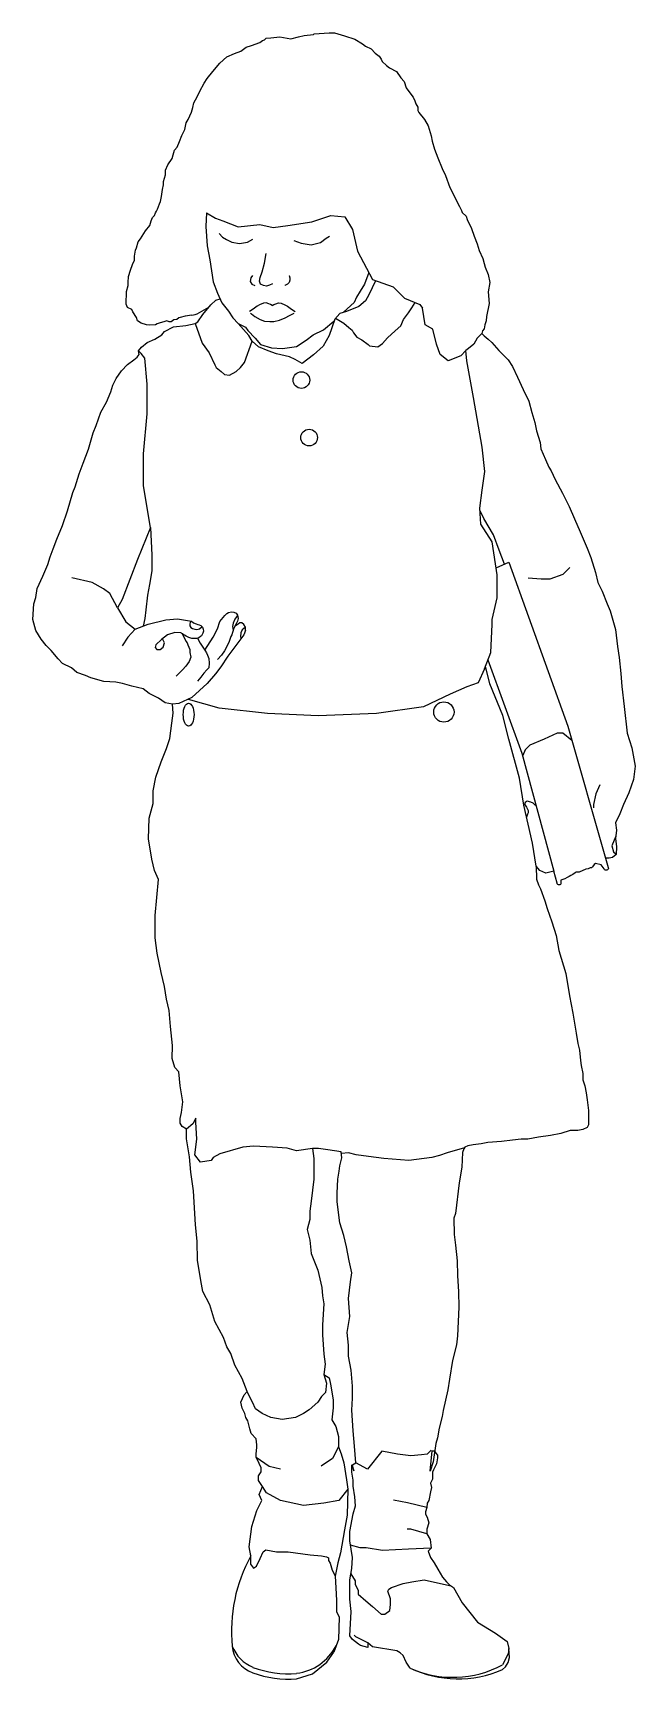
# Model space of a CAD drawing. Extents: x -0.15 to 0.22, y 0 to 1.
import ezdxf

# ---------------------------------------------------------------- set-up
doc = ezdxf.new("R2010")
doc.units = 0
doc.header["$MEASUREMENT"] = 0
doc.layers.get('0').update_dxf_attribs({"linetype": 'CONTINUOUS'})

msp = doc.modelspace()

# ---------------------------------------------------------------- linework, layer by layer
for p, q in [((-0.0476, 0.829), (-0.0427, 0.8348)), ((-0.017, 0.8321), (-0.0192, 0.8308)), ((-0.0145, 0.8339), (-0.017, 0.8321)), ((-0.013, 0.8348), (-0.0145, 0.8339)), ((-0.0106, 0.8358), (-0.013, 0.8348)), ((-0.0091, 0.836), (-0.0106, 0.8358)), ((-0.0074, 0.8355), (-0.0091, 0.836)), ((-0.0063, 0.8349), (-0.0074, 0.8355)), ((-0.0053, 0.8344), (-0.0063, 0.8349)), ((-0.0053, 0.8344), (-0.0043, 0.8349)), ((-0.0043, 0.8349), (-0.0032, 0.8355)), ((-0.0032, 0.8355), (-0.0016, 0.836)), ((-0.0016, 0.836), (0, 0.8358)), ((0, 0.8358), (0.0024, 0.8348)), ((0.0024, 0.8348), (0.0039, 0.8339)), ((0.0039, 0.8339), (0.0064, 0.8321)), ((0.0064, 0.8321), (0.0086, 0.8308)), ((-0.0709, 0.8186), (-0.0654, 0.8215)), ((-0.0654, 0.8215), (-0.0578, 0.8223)), ((-0.0542, 0.8286), (-0.0584, 0.828)), ((-0.0578, 0.8223), (-0.0523, 0.8234)), ((-0.0523, 0.8234), (-0.0505, 0.8245)), ((-0.0505, 0.8245), (-0.0476, 0.829)), ((-0.0476, 0.829), (-0.0476, 0.829)), ((-0.0849, 0.809), (-0.0814, 0.8119)), ((-0.0814, 0.8119), (-0.0767, 0.8139)), ((-0.0767, 0.8139), (-0.0724, 0.8165)), ((-0.0724, 0.8165), (-0.0709, 0.8186)), ((-0.0933, 0.7985), (-0.0895, 0.8014)), ((-0.0895, 0.8014), (-0.0875, 0.8029)), ((-0.0875, 0.8029), (-0.0863, 0.8046)), ((-0.0866, 0.8069), (-0.0849, 0.809)), ((-0.0863, 0.8046), (-0.0866, 0.8069)), ((-0.1003, 0.7901), (-0.0971, 0.7947)), ((-0.0971, 0.7947), (-0.0933, 0.7985)), ((-0.1061, 0.7756), (-0.1035, 0.782)), ((-0.1035, 0.782), (-0.1023, 0.786)), ((-0.1023, 0.786), (-0.1003, 0.7901)), ((-0.1096, 0.7695), (-0.1061, 0.7756)), ((-0.1142, 0.7571), (-0.1125, 0.7614)), ((-0.1125, 0.7614), (-0.1096, 0.7695)), ((-0.1171, 0.7472), (-0.1142, 0.7571)), ((-0.1203, 0.7385), (-0.1171, 0.7472)), ((-0.1253, 0.7242), (-0.1227, 0.7321)), ((-0.1227, 0.7321), (-0.1203, 0.7385)), ((-0.1299, 0.7097), (-0.1267, 0.7208)), ((-0.1267, 0.7208), (-0.1253, 0.7242)), ((-0.1364, 0.6924), (-0.1329, 0.7008)), ((-0.1329, 0.7008), (-0.1299, 0.7097)), ((-0.1387, 0.6866), (-0.1364, 0.6924)), ((-0.0793, 0.6995), (-0.0872, 0.6801)), ((-0.1419, 0.677), (-0.1405, 0.6817)), ((-0.1405, 0.6817), (-0.1387, 0.6866)), ((-0.1448, 0.67), (-0.1419, 0.677)), ((-0.0872, 0.6801), (-0.0966, 0.6557)), ((-0.1492, 0.657), (-0.1483, 0.6625)), ((-0.1483, 0.6625), (-0.1448, 0.67)), ((-0.1509, 0.6436), (-0.1504, 0.6532)), ((-0.1504, 0.6532), (-0.1492, 0.657)), ((-0.0966, 0.6557), (-0.0995, 0.6507)), ((-0.0995, 0.6507), (-0.0944, 0.6421)), ((-0.1492, 0.6369), (-0.1509, 0.6436)), ((-0.0944, 0.6421), (-0.0887, 0.6378)), ((-0.0887, 0.6378), (-0.0808, 0.6407)), ((-0.0808, 0.6407), (-0.07, 0.6435)), ((-0.07, 0.6435), (-0.063, 0.6441)), ((-0.063, 0.6441), (-0.0557, 0.6427)), ((-0.0386, 0.638), (-0.0372, 0.6424)), ((-0.0372, 0.6424), (-0.0342, 0.6461)), ((-0.146, 0.6317), (-0.1492, 0.6369)), ((-0.1428, 0.6279), (-0.146, 0.6317)), ((-0.0726, 0.6315), (-0.0761, 0.6282)), ((-0.0691, 0.6342), (-0.0726, 0.6315)), ((-0.0708, 0.6295), (-0.072, 0.6319)), ((-0.0646, 0.6357), (-0.0691, 0.6342)), ((-0.0609, 0.6355), (-0.0646, 0.6357)), ((-0.0509, 0.6322), (-0.0492, 0.6292)), ((-0.0463, 0.6249), (-0.0413, 0.6328)), ((-0.0413, 0.6328), (-0.0386, 0.638)), ((-0.0226, 0.6342), (-0.0324, 0.6214)), ((-0.0217, 0.637), (-0.0226, 0.6342)), ((-0.1399, 0.6247), (-0.1428, 0.6279)), ((-0.1355, 0.6198), (-0.1399, 0.6247)), ((-0.0761, 0.6282), (-0.0765, 0.6266)), ((-0.0765, 0.6266), (-0.0756, 0.6253)), ((-0.0756, 0.6253), (-0.0736, 0.6253)), ((-0.0736, 0.6253), (-0.0716, 0.6268)), ((-0.0716, 0.6268), (-0.0708, 0.6295)), ((-0.0492, 0.6292), (-0.0463, 0.6249)), ((-0.0324, 0.6214), (-0.0367, 0.6149)), ((-0.1329, 0.6169), (-0.1355, 0.6198)), ((-0.1274, 0.6143), (-0.1329, 0.6169)), ((-0.1242, 0.6114), (-0.1274, 0.6143)), ((-0.1189, 0.6096), (-0.1242, 0.6114)), ((-0.0398, 0.6105), (-0.0449, 0.6048)), ((-0.0367, 0.6149), (-0.0398, 0.6105)), ((-0.1157, 0.6082), (-0.1189, 0.6096)), ((-0.1077, 0.6059), (-0.1157, 0.6082)), ((-0.1004, 0.6055), (-0.1077, 0.6059)), ((-0.0964, 0.6047), (-0.1004, 0.6055)), ((-0.0907, 0.6031), (-0.0964, 0.6047)), ((-0.0838, 0.6015), (-0.0907, 0.6031)), ((-0.0802, 0.5987), (-0.0838, 0.6015)), ((-0.0449, 0.6048), (-0.0542, 0.5962)), ((-0.0745, 0.5958), (-0.0802, 0.5987)), ((-0.0705, 0.593), (-0.0745, 0.5958)), ((-0.0661, 0.5922), (-0.0705, 0.593)), ((-0.0621, 0.5926), (-0.0661, 0.5922)), ((-0.0657, 0.5867), (-0.0661, 0.5922)), ((-0.0542, 0.5962), (-0.0621, 0.5926)), ((-0.0677, 0.5713), (-0.0665, 0.5806)), ((-0.0665, 0.5806), (-0.0657, 0.5867)), ((-0.0697, 0.5653), (-0.0677, 0.5713)), ((-0.0729, 0.5572), (-0.0697, 0.5653)), ((-0.0762, 0.5479), (-0.0729, 0.5572)), ((-0.0778, 0.5395), (-0.0762, 0.5479)), ((-0.0802, 0.5229), (-0.0778, 0.5318)), ((-0.0778, 0.5318), (-0.0778, 0.5395)), ((-0.0806, 0.5104), (-0.0802, 0.5229)), ((-0.0786, 0.4979), (-0.0806, 0.5104)), ((-0.0769, 0.4912), (-0.0786, 0.4979)), ((-0.0745, 0.4856), (-0.0769, 0.4912)), ((-0.0765, 0.4638), (-0.0745, 0.4856)), ((-0.0765, 0.4501), (-0.0765, 0.4638)), ((-0.0753, 0.4408), (-0.0765, 0.4501)), ((-0.0729, 0.4291), (-0.0753, 0.4408)), ((-0.0709, 0.4206), (-0.0729, 0.4291)), ((-0.0697, 0.413), (-0.0709, 0.4206)), ((-0.0681, 0.4061), (-0.0697, 0.413)), ((-0.0673, 0.3964), (-0.0681, 0.4061)), ((-0.066, 0.3847), (-0.0673, 0.3964)), ((-0.0662, 0.3768), (-0.066, 0.3847)), ((-0.0646, 0.3715), (-0.0662, 0.3768)), ((-0.0622, 0.3687), (-0.0646, 0.3715)), ((-0.0614, 0.3602), (-0.0622, 0.3687)), ((-0.0598, 0.3506), (-0.0614, 0.3602)), ((-0.0606, 0.3441), (-0.0598, 0.3506)), ((-0.0614, 0.3405), (-0.0606, 0.3441)), ((-0.0614, 0.3376), (-0.0614, 0.3405)), ((-0.0602, 0.3356), (-0.0614, 0.3376)), ((-0.0574, 0.334), (-0.0602, 0.3356)), ((-0.0574, 0.328), (-0.0574, 0.334)), ((-0.0557, 0.3171), (-0.0574, 0.328)), ((0.0228, 0.3222), (0.0192, 0.3222)), ((0.0192, 0.3222), (0.02, 0.3161)), ((0.0285, 0.3213), (0.0228, 0.3222)), ((0.0365, 0.3201), (0.0285, 0.3213)), ((0.0369, 0.3165), (0.0365, 0.3201)), ((0.1112, 0.3221), (0.1104, 0.3198)), ((0.1118, 0.323), (0.1112, 0.3221)), ((0.1136, 0.3239), (0.1118, 0.323)), ((0.1168, 0.3244), (0.1136, 0.3239)), ((0.1217, 0.325), (0.1168, 0.3244)), ((0.1258, 0.3259), (0.1217, 0.325)), ((0.1342, 0.3265), (0.1258, 0.3259)), ((0.1409, 0.3273), (0.1342, 0.3265)), ((0.1461, 0.3279), (0.1409, 0.3273)), ((-0.0549, 0.3078), (-0.0557, 0.3171)), ((0.02, 0.3161), (0.02, 0.3036)), ((0.0353, 0.3084), (0.0357, 0.3117)), ((0.0357, 0.3117), (0.0369, 0.3165)), ((0.11, 0.3109), (0.1083, 0.3013)), ((0.1104, 0.3198), (0.11, 0.3109)), ((-0.0533, 0.2965), (-0.0549, 0.3078)), ((0.02, 0.3036), (0.0184, 0.2903)), ((0.0341, 0.2951), (0.0345, 0.3036)), ((0.0345, 0.3036), (0.0353, 0.3084)), ((0.1083, 0.3013), (0.1062, 0.2827)), ((-0.0521, 0.2759), (-0.0533, 0.2965)), ((0.0184, 0.2903), (0.0176, 0.2842)), ((0.0341, 0.2899), (0.0341, 0.2951)), ((0.0176, 0.2842), (0.0176, 0.279)), ((0.0357, 0.277), (0.0341, 0.2899)), ((0.1062, 0.2827), (0.1051, 0.2798)), ((-0.0511, 0.2659), (-0.0521, 0.2759)), ((0.0176, 0.279), (0.0159, 0.2729)), ((0.0159, 0.2729), (0.0176, 0.2665)), ((0.0382, 0.2693), (0.0357, 0.277)), ((0.1051, 0.2798), (0.1053, 0.2699)), ((-0.0507, 0.2542), (-0.0511, 0.2659)), ((0.0176, 0.2665), (0.0184, 0.2584)), ((0.0398, 0.2625), (0.0382, 0.2693)), ((0.0414, 0.254), (0.0398, 0.2625)), ((0.1053, 0.2699), (0.1062, 0.2635)), ((0.1062, 0.2635), (0.1071, 0.254)), ((-0.0483, 0.2397), (-0.0507, 0.2542)), ((0.0184, 0.2584), (0.0224, 0.2483)), ((0.043, 0.2467), (0.0414, 0.254)), ((0.1071, 0.254), (0.1074, 0.245)), ((0.0224, 0.2483), (0.0248, 0.2378)), ((0.041, 0.231), (0.0422, 0.2411)), ((0.0422, 0.2411), (0.043, 0.2467)), ((0.1074, 0.245), (0.1079, 0.2351)), ((-0.0475, 0.2353), (-0.0483, 0.2397)), ((-0.0434, 0.2272), (-0.0475, 0.2353)), ((0.0248, 0.2378), (0.0252, 0.2326)), ((0.0252, 0.2326), (0.026, 0.2279)), ((0.0418, 0.2202), (0.041, 0.231)), ((0.1079, 0.2351), (0.1082, 0.2259)), ((-0.0402, 0.2171), (-0.0434, 0.2272)), ((0.026, 0.2279), (0.0252, 0.215)), ((0.0402, 0.2105), (0.0418, 0.2202)), ((0.1082, 0.2259), (0.1073, 0.2084)), ((-0.0349, 0.2074), (-0.0402, 0.2171)), ((0.0252, 0.215), (0.0252, 0.209)), ((0.041, 0.2028), (0.0402, 0.2105)), ((-0.0329, 0.2018), (-0.0349, 0.2074)), ((-0.0305, 0.1977), (-0.0329, 0.2018)), ((0.0252, 0.209), (0.026, 0.1973)), ((0.041, 0.196), (0.041, 0.2028)), ((0.1068, 0.2029), (0.1044, 0.1933)), ((0.1073, 0.2084), (0.1068, 0.2029)), ((-0.0281, 0.1905), (-0.0305, 0.1977)), ((-0.0236, 0.1824), (-0.0281, 0.1905)), ((0.026, 0.1973), (0.0268, 0.1912)), ((0.0268, 0.1912), (0.026, 0.1848)), ((0.0427, 0.1875), (0.041, 0.196)), ((0.1044, 0.1933), (0.1024, 0.182)), ((-0.0205, 0.1745), (-0.0236, 0.1824)), ((0.026, 0.1848), (0.0292, 0.1828)), ((0.0292, 0.1828), (0.0301, 0.1791)), ((0.0435, 0.1778), (0.0427, 0.1875)), ((0.1024, 0.182), (0.1015, 0.1756)), ((-0.0245, 0.168), (-0.0225, 0.1725)), ((-0.0225, 0.1725), (-0.0205, 0.1745)), ((0.0301, 0.1791), (0.0317, 0.1694)), ((0.0431, 0.1632), (0.0435, 0.1706)), ((0.0435, 0.1706), (0.0435, 0.1778)), ((0.1015, 0.1756), (0.0986, 0.1631)), ((-0.0237, 0.1644), (-0.0245, 0.168)), ((-0.0221, 0.1612), (-0.0237, 0.1644)), ((-0.0213, 0.1588), (-0.0221, 0.1612)), ((0.0317, 0.1646), (0.0309, 0.1573)), ((0.0317, 0.1694), (0.0317, 0.1646)), ((0.0439, 0.1507), (0.0431, 0.1632)), ((0.0986, 0.1631), (0.098, 0.1593)), ((-0.0201, 0.1567), (-0.0213, 0.1588)), ((-0.0189, 0.1519), (-0.0201, 0.1567)), ((-0.0181, 0.1491), (-0.0189, 0.1519)), ((0.0309, 0.1573), (0.0333, 0.1533)), ((0.0333, 0.1533), (0.0349, 0.1473)), ((0.0447, 0.1414), (0.0439, 0.1507)), ((0.0963, 0.1522), (0.0951, 0.1464)), ((0.098, 0.1593), (0.0963, 0.1522)), ((-0.0152, 0.1458), (-0.0181, 0.1491)), ((-0.0148, 0.1422), (-0.0152, 0.1458)), ((-0.0152, 0.1366), (-0.0148, 0.1406)), ((-0.0148, 0.1406), (-0.0148, 0.1422)), ((0.0349, 0.1473), (0.0349, 0.141)), ((0.0349, 0.141), (0.0366, 0.1366)), ((0.0455, 0.1313), (0.0447, 0.1414)), ((0.0942, 0.1429), (0.0925, 0.1319)), ((0.0951, 0.1464), (0.0942, 0.1429)), ((-0.0152, 0.1346), (-0.0152, 0.1366)), ((-0.0132, 0.1309), (-0.0152, 0.1346)), ((-0.012, 0.1281), (-0.0132, 0.1309)), ((0.0366, 0.1366), (0.0382, 0.1313)), ((0.0382, 0.1313), (0.0398, 0.1208)), ((0.0435, 0.1301), (0.0455, 0.1313)), ((0.0442, 0.1263), (0.0435, 0.1301)), ((0.0908, 0.1261), (0.0919, 0.1386)), ((0.0925, 0.1319), (0.0908, 0.1261)), ((0.0919, 0.1386), (0.0931, 0.1386)), ((0.0945, 0.1307), (0.0928, 0.1269)), ((0.0931, 0.1386), (0.0942, 0.1371)), ((0.0942, 0.1371), (0.0951, 0.1359)), ((0.0951, 0.1342), (0.0945, 0.1307)), ((0.0951, 0.1359), (0.0951, 0.1342)), ((-0.0136, 0.1233), (-0.012, 0.1257)), ((-0.0136, 0.1204), (-0.0136, 0.1233)), ((-0.0112, 0.1168), (-0.0136, 0.1204)), ((-0.012, 0.1257), (-0.012, 0.1281)), ((0.0398, 0.1208), (0.0406, 0.1152)), ((0.043, 0.1256), (0.043, 0.13)), ((0.043, 0.13), (0.0442, 0.1263)), ((0.0438, 0.1207), (0.043, 0.1256)), ((0.0438, 0.1171), (0.0438, 0.1207)), ((0.0922, 0.1214), (0.0913, 0.1197)), ((0.0928, 0.1269), (0.0922, 0.1255)), ((0.0922, 0.1255), (0.0922, 0.124)), ((0.0922, 0.124), (0.0922, 0.1232)), ((0.0922, 0.1232), (0.0922, 0.1214)), ((-0.0132, 0.112), (-0.0112, 0.1168)), ((-0.0116, 0.1083), (-0.0132, 0.112)), ((0.0406, 0.1152), (0.0402, 0.0994)), ((0.045, 0.1106), (0.0438, 0.1171)), ((0.0454, 0.105), (0.045, 0.1106)), ((0.091, 0.1136), (0.0899, 0.1084)), ((0.0913, 0.1197), (0.091, 0.1188)), ((0.091, 0.1188), (0.0916, 0.1162)), ((0.0916, 0.1162), (0.091, 0.1136)), ((-0.0177, 0.0926), (-0.0148, 0.1023)), ((-0.0148, 0.1023), (-0.0116, 0.1083)), ((0.0419, 0.0896), (0.0438, 0.1002)), ((0.0438, 0.1002), (0.0454, 0.105)), ((0.0887, 0.1041), (0.0878, 0.1014)), ((0.0878, 0.1014), (0.0878, 0.1)), ((0.089, 0.1067), (0.0887, 0.1041)), ((0.0899, 0.1084), (0.089, 0.1067)), ((-0.0193, 0.0801), (-0.0177, 0.0926)), ((0.0386, 0.0906), (0.0362, 0.0765)), ((0.0402, 0.0994), (0.0386, 0.0906)), ((0.0878, 0.1), (0.089, 0.0982)), ((0.0899, 0.0948), (0.0887, 0.091)), ((0.0887, 0.091), (0.0887, 0.0881)), ((0.089, 0.0982), (0.0899, 0.0948)), ((-0.0184, 0.0747), (-0.0193, 0.0801)), ((0.0419, 0.0839), (0.0419, 0.0896)), ((0.0435, 0.0738), (0.0419, 0.0839)), ((0.0887, 0.0881), (0.0908, 0.0846)), ((0.0908, 0.0846), (0.0913, 0.0794)), ((0.0345, 0.0704), (0.0329, 0.0623)), ((0.0362, 0.0765), (0.0345, 0.0704)), ((0.0431, 0.067), (0.0435, 0.0738)), ((0.0913, 0.0794), (0.0896, 0.0776)), ((0.0896, 0.0776), (0.091, 0.0738)), ((0.091, 0.0738), (0.0931, 0.0704)), ((0.0931, 0.0704), (0.0954, 0.0666)), ((0.0329, 0.0623), (0.0333, 0.0553)), ((0.0419, 0.0601), (0.0431, 0.067)), ((0.0419, 0.0512), (0.0419, 0.0601)), ((0.0954, 0.0666), (0.0983, 0.0617)), ((0.0983, 0.0617), (0.1007, 0.0589)), ((0.0333, 0.0553), (0.0337, 0.0476)), ((0.0419, 0.0484), (0.0419, 0.0512)), ((0.1007, 0.0589), (0.1024, 0.0572)), ((0.1024, 0.0572), (0.105, 0.0554)), ((0.105, 0.0554), (0.1102, 0.0461)), ((0.0337, 0.0476), (0.0337, 0.0408)), ((0.0337, 0.0408), (0.0354, 0.0375)), ((0.0427, 0.0408), (0.0419, 0.0484)), ((0.0419, 0.0262), (0.0427, 0.0408)), ((0.1102, 0.0461), (0.1196, 0.0345)), ((0.0354, 0.0375), (0.035, 0.0238)), ((0.1196, 0.0345), (0.1304, 0.0278)), ((0.035, 0.0238), (0.0321, 0.0162)), ((0.0435, 0.0238), (0.0419, 0.0262)), ((0.0471, 0.021), (0.0435, 0.0238)), ((0.0483, 0.0202), (0.0471, 0.021)), ((0.0528, 0.019), (0.0483, 0.0202)), ((0.0556, 0.0194), (0.0528, 0.0218)), ((0.0528, 0.0218), (0.0528, 0.019)), ((0.0704, 0.017), (0.0556, 0.0194)), ((0.0724, 0.0158), (0.0704, 0.017)), ((0.0744, 0.0141), (0.0724, 0.0158)), ((0.0761, 0.0101), (0.0744, 0.0141)), ((0.0785, 0.0065), (0.0761, 0.0101))]:
    msp.add_line(p, q)
msp.add_lwpolyline([(-0.0584, 0.828), (-0.0613, 0.8271), (-0.0622, 0.8268), (-0.0633, 0.8259), (-0.0651, 0.8256), (-0.0668, 0.8245), (-0.068, 0.8245), (-0.0694, 0.825), (-0.0712, 0.8245), (-0.0735, 0.8239), (-0.0753, 0.8233), (-0.0764, 0.8227), (-0.0799, 0.8224), (-0.0819, 0.8227), (-0.0851, 0.8236), (-0.0872, 0.825), (-0.088, 0.8271), (-0.0901, 0.8306), (-0.0907, 0.832), (-0.0933, 0.8332), (-0.0942, 0.8352), (-0.0939, 0.8428), (-0.093, 0.8465), (-0.093, 0.8483), (-0.0927, 0.8521), (-0.0915, 0.8558), (-0.0904, 0.8593), (-0.0892, 0.8619), (-0.0892, 0.8643), (-0.0886, 0.868), (-0.088, 0.8695), (-0.0868, 0.8731), (-0.0854, 0.8749), (-0.0825, 0.8798), (-0.0798, 0.883), (-0.079, 0.8859), (-0.0781, 0.8879), (-0.0769, 0.8891), (-0.0764, 0.8906), (-0.0758, 0.8917), (-0.0752, 0.8929), (-0.0746, 0.8946), (-0.074, 0.8961), (-0.0734, 0.8975), (-0.0726, 0.9007), (-0.072, 0.9048), (-0.0714, 0.9077), (-0.0714, 0.9097), (-0.0702, 0.9138), (-0.0702, 0.9167), (-0.0688, 0.9199), (-0.0662, 0.9237), (-0.0656, 0.926), (-0.0647, 0.9288), (-0.0632, 0.9306), (-0.0618, 0.9341), (-0.0603, 0.9376), (-0.0586, 0.9413), (-0.0577, 0.9454), (-0.0565, 0.9474), (-0.0545, 0.9518), (-0.0536, 0.9547), (-0.053, 0.9576), (-0.051, 0.9611), (-0.0493, 0.9646), (-0.0467, 0.9695), (-0.0449, 0.9724), (-0.0414, 0.9765), (-0.0373, 0.9817), (-0.033, 0.9855), (-0.0283, 0.9875), (-0.0245, 0.989), (-0.0211, 0.9913), (-0.0179, 0.9924), (-0.0129, 0.9942), (-0.0112, 0.9954), (-0.01, 0.9959), (-0.0091, 0.9968), (-0.0062, 0.9971), (-0.0007, 0.9977), (0.006, 0.9965), (0.0106, 0.9977), (0.0141, 0.9985), (0.0197, 0.9991), (0.0202, 0.9994), (0.0293, 1), (0.0325, 1), (0.0386, 0.9983), (0.045, 0.9962), (0.0496, 0.9933), (0.0514, 0.9919), (0.0549, 0.9904), (0.0572, 0.9878), (0.0598, 0.9858), (0.061, 0.984), (0.0615, 0.9826), (0.0642, 0.9803), (0.0659, 0.9788), (0.0703, 0.9765), (0.0729, 0.9727), (0.0749, 0.9704), (0.0761, 0.9666), (0.0783, 0.9636), (0.0803, 0.961), (0.0815, 0.9587), (0.0821, 0.9569), (0.0832, 0.9549), (0.0832, 0.9529), (0.0838, 0.9517), (0.0873, 0.9474), (0.0896, 0.9436), (0.0914, 0.9375), (0.0919, 0.9343), (0.0934, 0.9294), (0.0954, 0.9241), (0.0981, 0.9177), (0.1001, 0.9134), (0.1027, 0.9061), (0.1085, 0.8946), (0.1097, 0.8922), (0.1103, 0.8908), (0.1126, 0.8887), (0.1132, 0.8867), (0.1158, 0.8812), (0.1175, 0.8766), (0.1193, 0.8719), (0.1205, 0.8678), (0.1228, 0.8629), (0.1236, 0.86), (0.1242, 0.8577), (0.126, 0.8533), (0.1271, 0.8484), (0.126, 0.8426), (0.1266, 0.8356), (0.1251, 0.8278), (0.1248, 0.825), (0.1239, 0.8226), (0.1236, 0.8203), (0.1225, 0.8189), (0.1222, 0.8174), (0.1236, 0.816), (0.126, 0.8139), (0.1283, 0.8119), (0.1326, 0.807), (0.1382, 0.8014), (0.1408, 0.7974), (0.1438, 0.7908), (0.1473, 0.7833), (0.1508, 0.7763), (0.1525, 0.7693), (0.1545, 0.7633), (0.1554, 0.7583), (0.1577, 0.7511), (0.158, 0.7473), (0.1595, 0.7441), (0.1609, 0.7409), (0.163, 0.7362), (0.1644, 0.7339), (0.1668, 0.7287), (0.1712, 0.7204), (0.1729, 0.7172), (0.1753, 0.7123), (0.1785, 0.7047), (0.182, 0.6969), (0.1863, 0.687), (0.1884, 0.6812), (0.1913, 0.6722), (0.1927, 0.6661), (0.1953, 0.6609), (0.1985, 0.6532), (0.2003, 0.6488), (0.2035, 0.6375), (0.2046, 0.6273), (0.2058, 0.6206), (0.2067, 0.6109), (0.2073, 0.603), (0.2087, 0.5908), (0.2105, 0.5746), (0.2134, 0.5656), (0.2154, 0.5545), (0.2145, 0.5464), (0.2116, 0.5383), (0.2084, 0.5313), (0.2061, 0.5255), (0.2035, 0.52), (0.2041, 0.5157), (0.2035, 0.5105), (0.2041, 0.5055), (0.2038, 0.5009), (0.2017, 0.4991), (0.1997, 0.4986), (0.1974, 0.4986), (0.1991, 0.493, -0.985084), (0.1965, 0.4922), (0.1947, 0.4945), (0.1913, 0.4954), (0.1904, 0.4948), (0.1895, 0.4933), (0.1889, 0.4927), (0.1881, 0.4927), (0.1869, 0.4922), (0.1854, 0.4919), (0.1814, 0.4901), (0.1796, 0.4901), (0.179, 0.4896), (0.1776, 0.4887), (0.1764, 0.4881), (0.1753, 0.4875), (0.1741, 0.4869), (0.1726, 0.4861), (0.1709, 0.4855), (0.1703, 0.4852), (0.1703, 0.4835, -1), (0.168, 0.4835), (0.1659, 0.4908), (0.161, 0.4895), (0.1574, 0.4912), (0.1553, 0.4937), (0.1555, 0.4858), (0.1566, 0.4823), (0.1578, 0.48), (0.1604, 0.4727), (0.1619, 0.4681), (0.1648, 0.46), (0.1674, 0.4516), (0.1691, 0.4426), (0.1732, 0.4286), (0.1755, 0.415), (0.1776, 0.4045), (0.1796, 0.3923), (0.1805, 0.3859), (0.1816, 0.3819), (0.1822, 0.3756), (0.1825, 0.3726), (0.1837, 0.3677), (0.1837, 0.3639), (0.1848, 0.3602), (0.1857, 0.3561), (0.1863, 0.3517), (0.1871, 0.3453), (0.1871, 0.3416), (0.1871, 0.339), (0.1871, 0.3366), (0.1863, 0.3349), (0.1837, 0.3337), (0.1805, 0.3331), (0.1758, 0.3331), (0.1703, 0.3314), (0.1639, 0.3302), (0.1566, 0.3291), (0.1502, 0.3279), (0.1461, 0.3279)], format="xyb")
for points in [[(-0.0453, 0.8906), (-0.0458, 0.8824), (-0.045, 0.8706), (-0.0433, 0.8622), (-0.0412, 0.8487), (-0.0386, 0.8419), (-0.0361, 0.836), (-0.0319, 0.831), (-0.0293, 0.8268), (-0.026, 0.8234), (-0.0217, 0.8213), (-0.0201, 0.8192), (-0.0158, 0.8145), (-0.0125, 0.8107), (-0.0057, 0.8086), (0.001, 0.8082), (0.0095, 0.8095), (0.0154, 0.8133), (0.0196, 0.8166), (0.0259, 0.8196), (0.0322, 0.8249)], [(-0.0453, 0.8906), (-0.0399, 0.8875), (-0.0353, 0.8859), (-0.026, 0.8821), (-0.0129, 0.8836), (-0.0048, 0.8817), (-0.0048, 0.8817), (0.0041, 0.8829), (0.0188, 0.8852), (0.0304, 0.889), (0.0389, 0.8883), (0.0435, 0.8805), (0.0466, 0.8674), (0.0557, 0.8501), (0.0683, 0.8458), (0.0752, 0.8389), (0.0845, 0.835), (0.086, 0.8327)], [(-0.0377, 0.8781), (-0.0356, 0.876), (-0.0332, 0.8745), (-0.0299, 0.8728), (-0.0252, 0.872), (-0.0204, 0.8728), (-0.0172, 0.8747)], [(0.0078, 0.8739), (0.0123, 0.8722), (0.0184, 0.8713), (0.024, 0.8726), (0.0274, 0.8753), (0.0295, 0.8766)], [(-0.0052, 0.8476), (-0.0052, 0.8476), (-0.0052, 0.8476), (-0.007, 0.8467), (-0.0089, 0.8462), (-0.0106, 0.8465), (-0.0124, 0.8474), (-0.0131, 0.8492), (-0.0127, 0.8515), (-0.0115, 0.8548), (-0.0101, 0.8602), (-0.0091, 0.866)], [(-0.0173, 0.8527), (-0.0183, 0.8511), (-0.0187, 0.849), (-0.0177, 0.8473), (-0.0159, 0.8465), (-0.0159, 0.8465)], [(0.0049, 0.8526), (0.0049, 0.8526), (0.0049, 0.8526), (0.0049, 0.8526), (0.0053, 0.8513), (0.0053, 0.8497), (0.0049, 0.8484), (0.0039, 0.8473), (0.0023, 0.8466), (0.0023, 0.8466)], [(0.0534, 0.8545), (0.0507, 0.8473), (0.0481, 0.8431), (0.046, 0.8394), (0.0444, 0.8362), (0.038, 0.8303)], [(0.0574, 0.8494), (0.0535, 0.8408), (0.0514, 0.8372), (0.0474, 0.8337), (0.0398, 0.8308), (0.0357, 0.8296), (0.0328, 0.8261), (0.0292, 0.8162), (0.0257, 0.8097), (0.0198, 0.8044), (0.0128, 0.7992), (0.0087, 0.8015), (0.0052, 0.8033), (-0.0027, 0.8051)], [(-0.0542, 0.8286), (-0.0522, 0.8289), (-0.051, 0.8294), (-0.044, 0.8333)], [(-0.0427, 0.8348), (-0.0427, 0.8348), (-0.0427, 0.8348), (-0.0396, 0.8376), (-0.0371, 0.8385)], [(0.0332, 0.8267), (0.0382, 0.8237), (0.0412, 0.8211), (0.0433, 0.8195), (0.0441, 0.8178), (0.0462, 0.8152), (0.0492, 0.8136), (0.053, 0.8106), (0.0538, 0.8098), (0.0589, 0.8093), (0.0618, 0.8114), (0.0648, 0.8148), (0.0694, 0.819), (0.0728, 0.822), (0.0745, 0.8258), (0.0775, 0.83), (0.0796, 0.8329), (0.0817, 0.8362)], [(0.1238, 0.6136), (0.1277, 0.6236), (0.1284, 0.6406), (0.1284, 0.6437), (0.1315, 0.6568), (0.1315, 0.6707), (0.1284, 0.6908), (0.1215, 0.7016), (0.1209, 0.7113), (0.1224, 0.7221), (0.124, 0.7336), (0.1224, 0.7483), (0.117, 0.7784), (0.1131, 0.8008), (0.1124, 0.807), (0.1093, 0.8039), (0.1016, 0.8008), (0.0969, 0.8046), (0.0946, 0.8108), (0.0923, 0.8201), (0.0876, 0.8227), (0.086, 0.8327)], [(-0.0523, 0.8234), (-0.0479, 0.8115), (-0.0437, 0.8056), (-0.0403, 0.7984), (-0.0395, 0.7967), (-0.0365, 0.7942), (-0.0344, 0.7925), (-0.0314, 0.7921), (-0.0272, 0.7942), (-0.0246, 0.7967), (-0.0223, 0.7997), (-0.0175, 0.8127), (-0.0175, 0.8127), (-0.0175, 0.8127)], [(-0.0027, 0.8051), (-0.0078, 0.8068), (-0.0137, 0.8093), (-0.0175, 0.8127), (-0.0196, 0.8161), (-0.026, 0.8234)], [(-0.0186, 0.8298), (-0.0179, 0.8293), (-0.0159, 0.8277), (-0.0127, 0.8259), (-0.0101, 0.8249), (-0.0068, 0.8246), (-0.0043, 0.8246), (-0.001, 0.8255), (0.0025, 0.8269), (0.0051, 0.8283), (0.008, 0.8298)], [(0.1222, 0.8174), (0.1193, 0.8146), (0.1172, 0.8109), (0.114, 0.8083), (0.1124, 0.807)], [(-0.0793, 0.6995), (-0.0836, 0.7249), (-0.0836, 0.7443), (-0.0815, 0.7686), (-0.0815, 0.7866), (-0.0829, 0.8023), (-0.0851, 0.8052), (-0.0866, 0.8069)], [(0.1359, 0.6773), (0.1328, 0.6857), (0.1292, 0.695), (0.1234, 0.705), (0.121, 0.71)], [(-0.0793, 0.6995), (-0.0786, 0.6827), (-0.0786, 0.6732), (-0.08, 0.6648), (-0.0812, 0.6583), (-0.0823, 0.6495), (-0.0829, 0.6443), (-0.0839, 0.6395)], [(0.1309, 0.6751), (0.1385, 0.6785), (0.1744, 0.5788), (0.1974, 0.4986)], [(0.1503, 0.6689), (0.1582, 0.6684), (0.1638, 0.6684), (0.1717, 0.6712), (0.1757, 0.6752)], [(-0.0995, 0.6507), (-0.1041, 0.6594), (-0.108, 0.6622), (-0.1148, 0.6661), (-0.1272, 0.669)], [(-0.0557, 0.6427), (-0.0545, 0.6425), (-0.0533, 0.6416), (-0.0517, 0.6409), (-0.0506, 0.6405), (-0.0497, 0.6403), (-0.0488, 0.64), (-0.0482, 0.6394), (-0.0478, 0.6389), (-0.0473, 0.6378), (-0.0471, 0.6366), (-0.0475, 0.6353), (-0.0484, 0.6337), (-0.049, 0.6332), (-0.05, 0.6324), (-0.0515, 0.632), (-0.0542, 0.6321), (-0.0561, 0.6327), (-0.0576, 0.6334), (-0.0588, 0.6341)], [(-0.0551, 0.6426), (-0.0555, 0.6409), (-0.0554, 0.6397), (-0.0548, 0.6388), (-0.0539, 0.6381), (-0.0525, 0.6377), (-0.0512, 0.6375), (-0.0496, 0.638), (-0.048, 0.6393)], [(-0.0217, 0.637), (-0.0217, 0.6389), (-0.0226, 0.6406), (-0.0238, 0.6416), (-0.0251, 0.6415), (-0.0261, 0.6407), (-0.0272, 0.64), (-0.028, 0.6396), (-0.029, 0.6377), (-0.0299, 0.6343), (-0.0306, 0.6333), (-0.0315, 0.6303), (-0.0329, 0.6272), (-0.0344, 0.6246), (-0.0363, 0.6219), (-0.0387, 0.6193)], [(-0.0342, 0.6461), (-0.0329, 0.6473), (-0.032, 0.6478), (-0.0301, 0.6482), (-0.0287, 0.648), (-0.0273, 0.6475), (-0.0264, 0.6463), (-0.026, 0.6442), (-0.0264, 0.6426), (-0.0272, 0.6409), (-0.028, 0.6396)], [(-0.0264, 0.6461), (-0.028, 0.6439), (-0.0292, 0.6414), (-0.0296, 0.6393), (-0.0292, 0.637)], [(-0.0887, 0.6378), (-0.0932, 0.6328), (-0.0966, 0.6277)], [(-0.0602, 0.6352), (-0.0579, 0.6305), (-0.0571, 0.6295), (-0.0566, 0.6282), (-0.0554, 0.6253), (-0.0554, 0.6235), (-0.0549, 0.6208), (-0.0559, 0.618), (-0.0579, 0.6153), (-0.0599, 0.6131), (-0.0619, 0.6111), (-0.0638, 0.6091)], [(-0.0588, 0.6341), (-0.0592, 0.6343), (-0.0595, 0.6346), (-0.0598, 0.635), (-0.0603, 0.6352), (-0.0606, 0.6354), (-0.0609, 0.6355)], [(-0.0217, 0.6389), (-0.0236, 0.6374), (-0.0245, 0.6356), (-0.0247, 0.6333), (-0.0245, 0.6321)], [(-0.0463, 0.6249), (-0.0454, 0.6233), (-0.0447, 0.622), (-0.0439, 0.62), (-0.0437, 0.6171), (-0.0439, 0.6143), (-0.0452, 0.6131), (-0.0469, 0.6111), (-0.0487, 0.6086), (-0.0509, 0.6061)], [(0.1238, 0.6136), (0.1199, 0.6051), (0.113, 0.6028), (0.1029, 0.5982), (0.0867, 0.5905), (0.0581, 0.5866), (0.0226, 0.5851), (-0.0083, 0.5866), (-0.0377, 0.5897), (-0.0562, 0.5951)], [(0.1553, 0.4937), (0.1529, 0.5078), (0.1478, 0.5308), (0.145, 0.5473), (0.1385, 0.5709), (0.1349, 0.5853), (0.127, 0.6046), (0.1244, 0.6153)], [(0.1259, 0.6191), (0.1464, 0.5623), (0.1659, 0.4908)], [(0.1769, 0.57), (0.1715, 0.5745), (0.168, 0.5745), (0.1601, 0.5709), (0.1514, 0.5673), (0.1486, 0.5645), (0.1471, 0.5609)], [(0.1939, 0.5431), (0.1916, 0.5376), (0.19, 0.5312), (0.19, 0.5292)], [(0.1549, 0.5307), (0.1533, 0.532), (0.1519, 0.5327), (0.1498, 0.5332), (0.1486, 0.5325), (0.1479, 0.5306)], [(0.1482, 0.5314), (0.1494, 0.5296), (0.1498, 0.5288), (0.1503, 0.5275), (0.1503, 0.5262), (0.15, 0.5254), (0.1494, 0.5236)], [(0.2036, 0.512), (0.2013, 0.5061), (0.2022, 0.5025), (0.2038, 0.501)], [(0.0192, 0.3222), (0.0095, 0.3208), (0.0037, 0.3225), (-0.0051, 0.3231), (-0.0168, 0.3237), (-0.0232, 0.3231), (-0.0372, 0.319), (-0.0413, 0.3167), (-0.0425, 0.3149), (-0.0489, 0.3138), (-0.0524, 0.3184), (-0.0512, 0.3278), (-0.0518, 0.3383), (-0.0518, 0.3406), (-0.0536, 0.3371), (-0.0574, 0.334)], [(0.1116, 0.3227), (0.1011, 0.3196), (0.0965, 0.3179), (0.0918, 0.3167), (0.0778, 0.3149), (0.0626, 0.3161), (0.0533, 0.3173), (0.0457, 0.3184)], [(0.0457, 0.3184), (0.041, 0.3196), (0.0367, 0.3191)], [(0.026, 0.1848), (0.0276, 0.1797), (0.027, 0.1739), (0.0247, 0.1716), (0.0224, 0.1681), (0.0171, 0.1634), (0.0136, 0.1611), (0.0089, 0.1588), (0.0008, 0.1576), (-0.0062, 0.1588), (-0.0115, 0.1611), (-0.0156, 0.164), (-0.0173, 0.1681), (-0.0191, 0.1716), (-0.0205, 0.1745)], [(0.0349, 0.141), (0.0314, 0.1338), (0.0244, 0.1291)], [(-0.0152, 0.1346), (-0.0073, 0.1291), (-0.0004, 0.1276)], [(0.0913, 0.139), (0.0889, 0.1365), (0.0854, 0.136), (0.079, 0.1354), (0.0708, 0.1365), (0.0614, 0.1383), (0.0527, 0.1273), (0.0455, 0.1313)], [(0.026, 0.1067), (0.0136, 0.1052), (-0.0004, 0.1083), (-0.0089, 0.1129), (-0.0112, 0.1168)], [(0.0406, 0.1152), (0.0352, 0.1083), (0.026, 0.1067)], [(0.0887, 0.1041), (0.077, 0.1069), (0.0685, 0.1085)], [(0.0887, 0.0881), (0.079, 0.0909), (0.0768, 0.0909)], [(0.0913, 0.0794), (0.0775, 0.0787), (0.0618, 0.078), (0.0517, 0.0795), (0.0481, 0.0795), (0.0423, 0.0811)], [(-0.0185, 0.0754), (-0.0185, 0.0696), (-0.0167, 0.0672), (-0.015, 0.0684), (-0.0127, 0.0731), (-0.0109, 0.0771), (-0.0092, 0.0783), (-0.0027, 0.0771), (0.0043, 0.0771), (0.0177, 0.0754), (0.0247, 0.0748), (0.0276, 0.0742), (0.0288, 0.0736), (0.0288, 0.0719), (0.0299, 0.0702), (0.0311, 0.0661), (0.033, 0.0626)], [(0.0425, 0.0637), (0.0451, 0.0596), (0.0451, 0.0573), (0.0469, 0.0538), (0.0469, 0.0515), (0.0515, 0.0474), (0.0556, 0.0439), (0.0609, 0.0392), (0.0632, 0.0392), (0.0661, 0.0416), (0.0667, 0.0451), (0.0667, 0.0485), (0.0649, 0.0532), (0.0655, 0.0544), (0.0673, 0.0555), (0.0743, 0.0579), (0.0795, 0.059), (0.0871, 0.0602), (0.097, 0.0579), (0.1035, 0.0564)], [(0.0528, 0.0218), (0.0456, 0.0255), (0.0445, 0.0266)], [(0.1304, 0.0278), (0.1376, 0.0226), (0.1385, 0.0185), (0.1381, 0.0151), (0.1347, 0.0084)], [(0.0095, 0), (0.0191, 0.003), (0.0279, 0.0101), (0.0321, 0.0162)], [(0.1347, 0.0056), (0.1365, 0.0072), (0.1382, 0.0099), (0.139, 0.013), (0.1385, 0.0185)]]:
    msp.add_lwpolyline(points)
for centre, radius in [((0.0124, 0.7891), 0.00506), ((0.0171, 0.7541), 0.00506), ((0.0991, 0.5874), 0.00617)]:
    msp.add_circle(centre, radius)
for centre, radius, start, end in [((0.064, 0.0291), 0.0941, 151.0347, 185.6656), ((0.0059, 0.0342), 0.031, 276.5832, 332.7781), ((-0.0106, 0.0217), 0.0192, 185.6656, 249.9654), ((-0.0082, 0.0283), 0.0231, 201.531, 247.2079), ((0.0045, 0.0664), 0.0633, 249.9654, 274.5262), ((0.0045, 0.0631), 0.0633, 249.9654, 274.5262), ((0.1047, 0.0643), 0.0634, 245.6307, 298.3052), ((0.1076, 0.0683), 0.0683, 244.7852, 293.3519)]:
    msp.add_arc(centre, radius, start, end)
msp.add_ellipse((-0.0562, 0.5858), major_axis=(0, -0.00694), ratio=0.471743)

doc.saveas('drawing.dxf')
